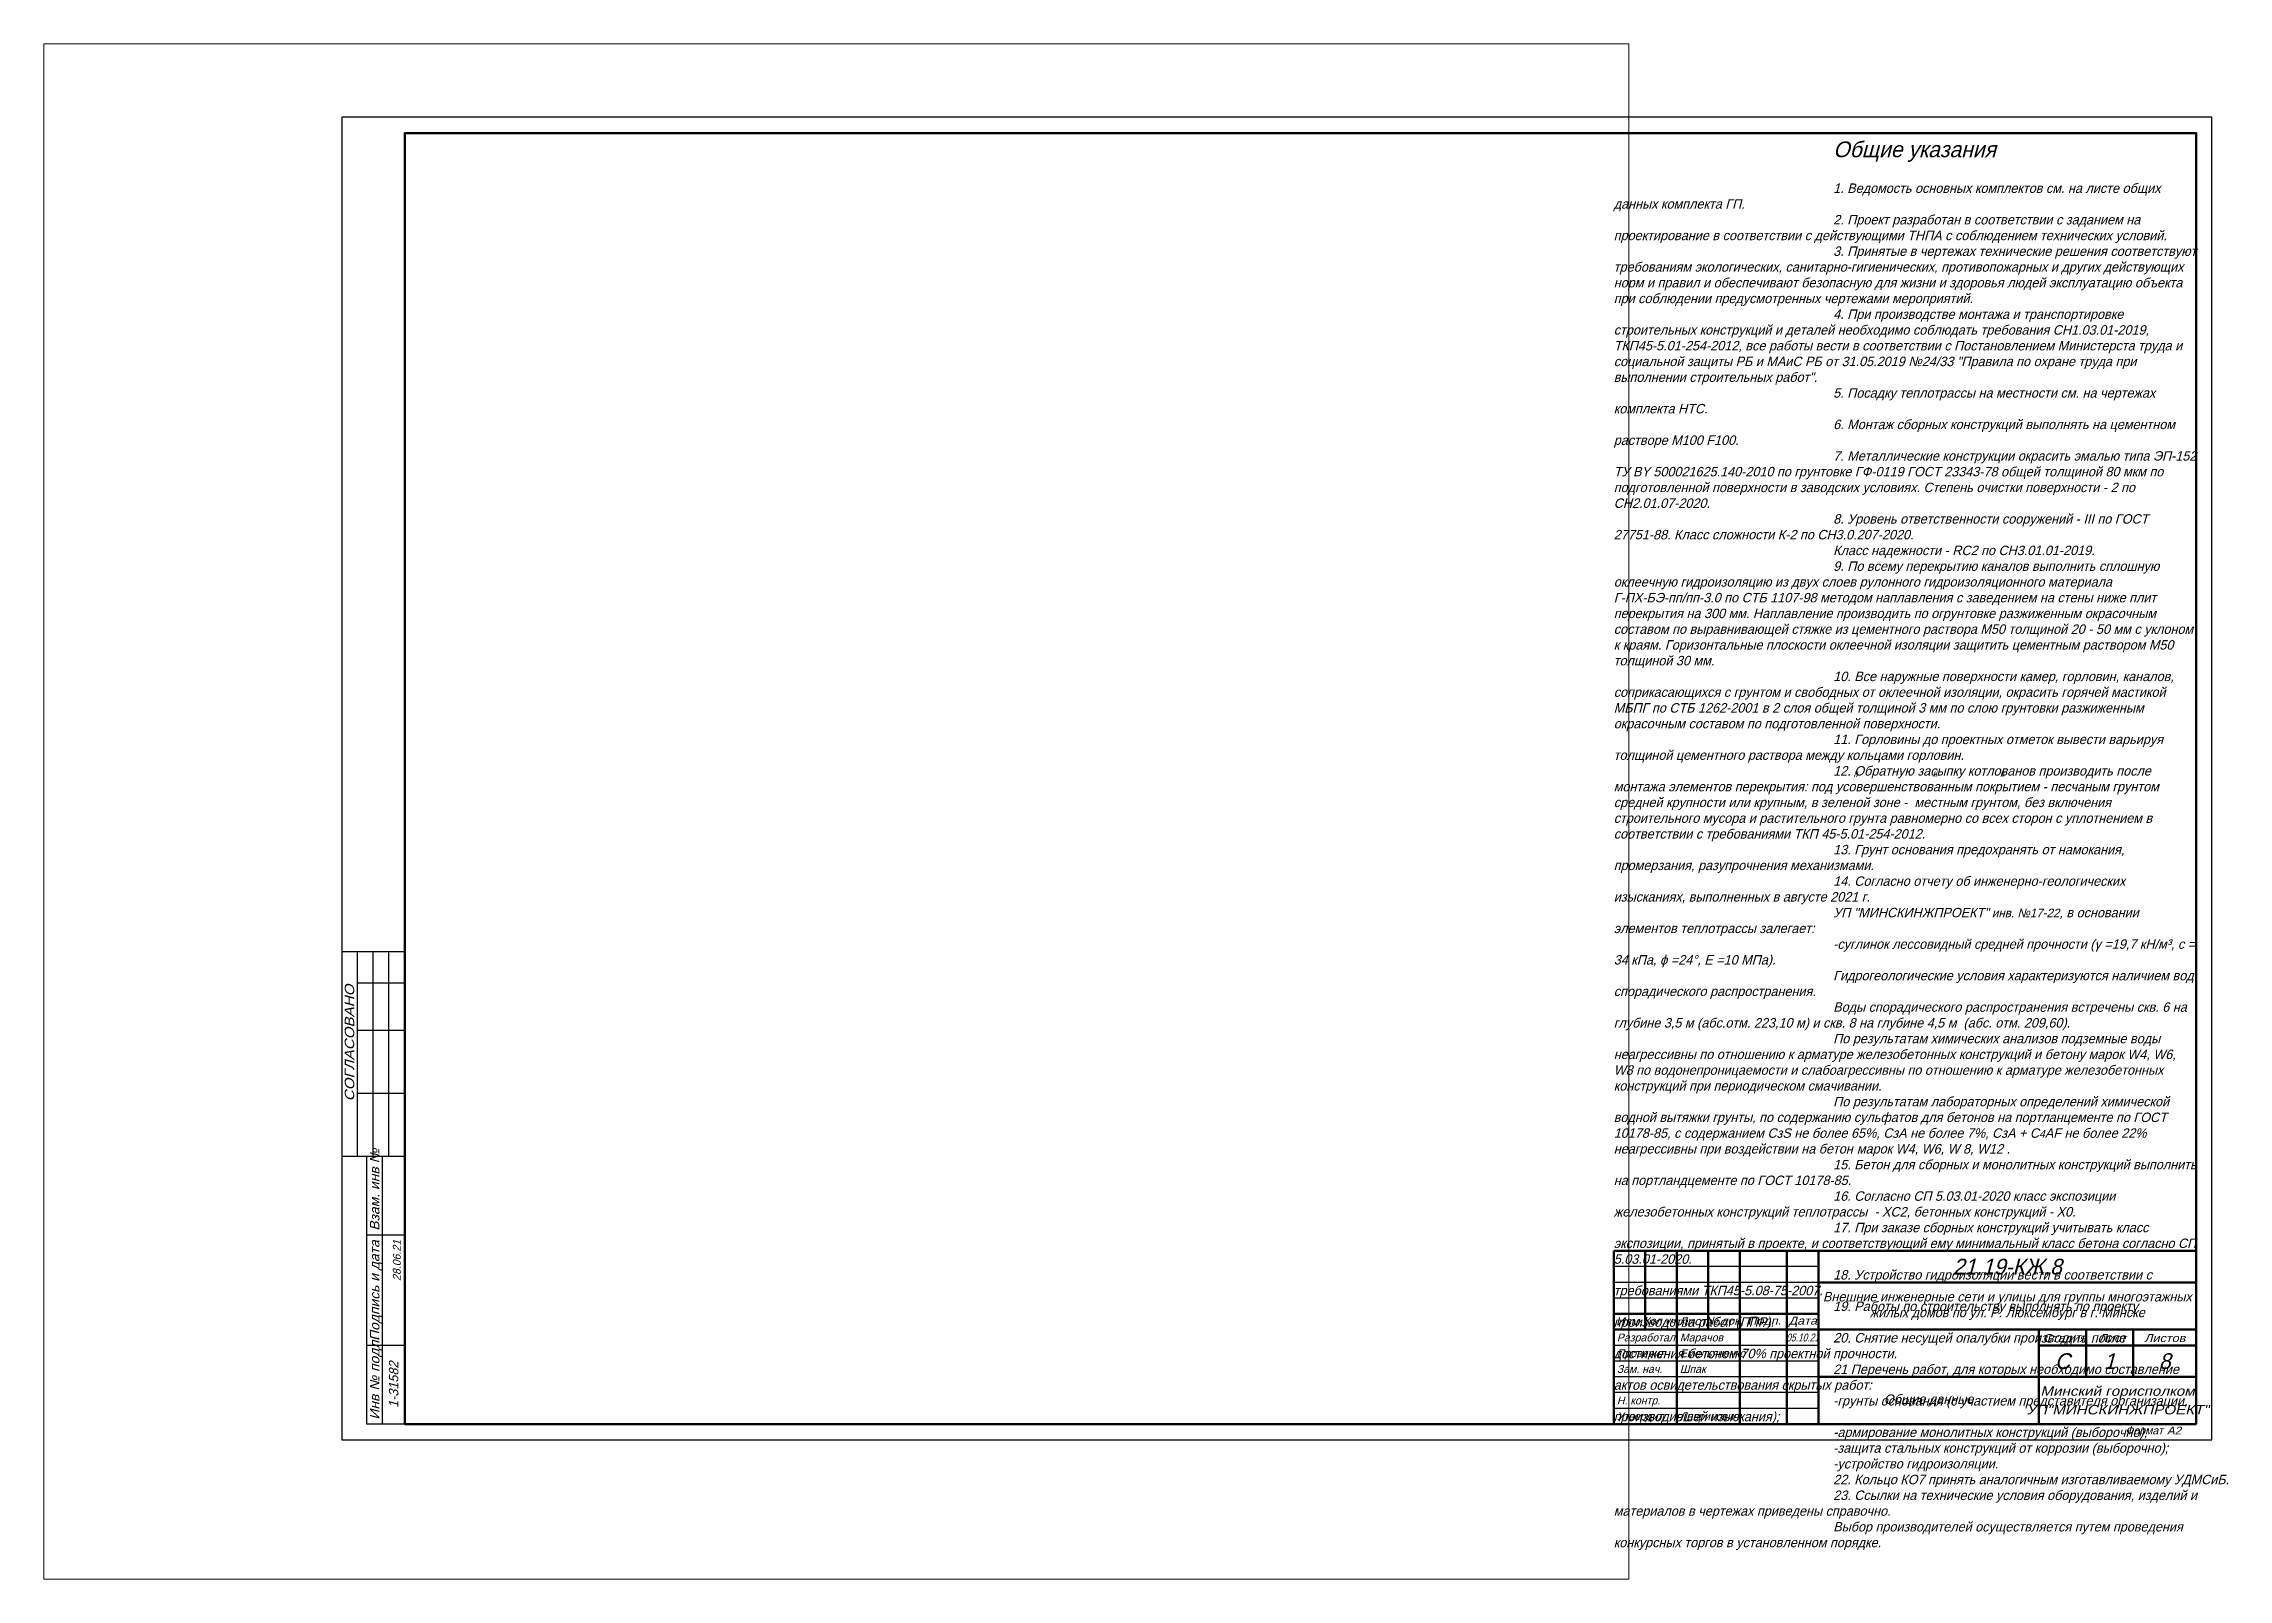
# Paper-space layout 'ОД.' of a CAD drawing. Header units: millimetres. Extents: x -95 to 599, y -44 to 443.
import ezdxf
from ezdxf.enums import TextEntityAlignment as Align

# ---------------------------------------------------------------- set-up
doc = ezdxf.new("R2010")
doc.units = ezdxf.units.MM
doc.layers.get('Defpoints').update_dxf_attribs({"color": 1})
doc.layers.add('!_Рамка', color=7, linetype='Continuous')
doc.layers.add('Размеры', color=212, linetype='Continuous', lineweight=35)
doc.layers.add('Текст', color=3, linetype='Continuous', lineweight=35)
doc.styles.add('МИП_ГОСТ', font='MIPGOST.SHX', dxfattribs={"oblique": 15})

# ---------------------------------------------------------------- blocks, each defined once
blk = doc.blocks.new('MIP_БоковойШтамп')
at = {"color": 0, "linetype": 'ByBlock', "lineweight": 30}
for p, q in [((-12, 0), (-12, 85)), ((-7, 0), (-7, 85))]:
    blk.add_line(p, q, dxfattribs=at)
for points in [[(0, 150), (-20, 150)], [(-15, 85), (-15, 150)], [(-10, 85), (-10, 150)], [(-5, 85), (-5, 150)], [(0, 140), (-15, 140)], [(0, 125), (-15, 125)], [(0, 105), (-15, 105)], [(0, 85), (-20, 85)], [(0, 60), (-12, 60)], [(0, 25), (-12, 25)], [(0, 0), (-12, 0)]]:
    blk.add_lwpolyline(points, dxfattribs=at)
at = {"color": 0, "linetype": 'ByBlock', "lineweight": 30, "style": 'МИП_ГОСТ', "oblique": 15}
for s, width, p in [('СОГЛАСОВАНО', 1.2, (-16.03, 102.54)), ('Взам. инв №', 1.1, (-8.03, 61.41)), ('Подпись и дата', 1.1, (-8.03, 26.41)), ('Инв № подл.', 1.1, (-8.03, 1.41))]:
    blk.add_text(s, height=3, rotation=90, dxfattribs=dict(at, width=width)).set_placement(p)
at = {"color": 0, "linetype": 'Continuous', "lineweight": 35, "style": 'МИП_ГОСТ', "oblique": 15}
for tag, p in [('ФИО1', (-11, 106)), ('ДОЛЖНОСТЬ1', (-11, 86)), ('ФИО2', (-6, 106)), ('ДОЛЖНОСТЬ2', (-6, 86)), ('ФИО3', (-1, 106)), ('ДОЛЖНОСТЬ3', (-1, 86))]:
    blk.add_attdef(tag, p, '', height=3, rotation=90, dxfattribs=at)
blk = doc.blocks.new('Кадет-Штамп-Основной')
at = {"color": 0, "linetype": 'ByBlock', "lineweight": 60}
for p, q in [((0, 55), (-185, 55)), ((-185, 55), (-185, 0)), ((-175, 55), (-175, 30)), ((-165, 55), (-165, 0)), ((-155, 55), (-155, 30)), ((-145, 0), (-145, 55)), ((-130, 55), (-130, 0)), ((-120, 0), (-120, 55)), ((0, 45), (-120, 45)), ((-120, 35), (-185, 35)), ((-120, 30), (-185, 30)), ((0, 30), (-120, 30)), ((-50, 0), (-50, 30)), ((-35, 15), (-35, 30)), ((-20, 30), (-20, 15)), ((-50, 25), (0, 25)), ((0, 15), (-120, 15))]:
    blk.add_line(p, q, dxfattribs=at)
at = {"color": 0, "linetype": 'ByBlock', "lineweight": 30}
for p, q in [((-120, 50), (-185, 50)), ((-120, 45), (-185, 45)), ((-120, 40), (-185, 40)), ((-120, 25), (-185, 25)), ((-120, 20), (-185, 20)), ((-120, 15), (-185, 15)), ((-120, 10), (-185, 10)), ((-120, 5), (-185, 5))]:
    blk.add_line(p, q, dxfattribs=at)
at = {"linetype": 'Continuous', "lineweight": 30}
for p in [(0, 55), (-185, 0)]:
    blk.add_line(p, (0, 0), dxfattribs=at)
at = {"color": 0, "linetype": 'ByBlock', "lineweight": 30, "style": 'МИП_ГОСТ', "oblique": 15}
for s, width, p in [('Изм.', 1.2, (-179.98, 32.65)), ('Лист', 1.2, (-159.98, 32.65)), ('№.док.', 1.1, (-149.98, 32.49)), ('Подп.', 1.2, (-137.16, 32.49)), ('Дата', 1.2, (-124.93, 32.49))]:
    blk.add_text(s, height=2.5, dxfattribs=dict(at, width=width)).set_placement(p, align=Align.MIDDLE)
blk.add_text('Кол.уч.', height=2.5, dxfattribs=at).set_placement((-169.98, 32.41), align=Align.MIDDLE)
at = {"color": 0, "linetype": 'ByBlock', "lineweight": 40, "style": 'МИП_ГОСТ', "oblique": 15, "width": 1.2}
for s, p in [('Стадия', (-48.73, 26.07)), ('Лист', (-30.98, 26.07)), ('Листов', (-16.51, 26.07))]:
    blk.add_text(s, height=2.5, dxfattribs=at).set_placement(p)
for s, p in [('Минский горисполком', (-25, 10.5)), ('УП"МИНСКИНЖПРОЕКТ"', (-25, 4.59))]:
    blk.add_text(s, height=3, dxfattribs=at).set_placement(p, align=Align.MIDDLE_CENTER)

psp = doc.layouts.new('ОД.')

# ---------------------------------------------------------------- linework, layer by layer
at = {"color": 0, "linetype": 'ByBlock', "lineweight": 30}
psp.add_lwpolyline([(594, 0), (594, 420), (0, 420), (0, 0)], close=True, dxfattribs=at)
at = {"color": 0, "linetype": 'ByBlock', "lineweight": 60}
psp.add_lwpolyline([(589, 5), (589, 415), (20, 415), (20, 5)], close=True, dxfattribs=at)

# ---------------------------------------------------------------- block references
at = {"layer": '!_Рамка'}
psp.add_blockref('MIP_БоковойШтамп', (20, 5), dxfattribs=at)
at = {"layer": 'Размеры'}
psp.add_blockref('Кадет-Штамп-Основной', (589, 5), dxfattribs=at)

# ---------------------------------------------------------------- texts
at = {"style": 'МИП_ГОСТ', "oblique": 15}
for p in [(480.78, 211.37), (505.96, 211.37), (527.28, 211.37)]:
    psp.add_text('II', height=1.8, dxfattribs=at).set_placement(p, align=Align.MIDDLE_CENTER)
for s, height, p in [('28.06.21', 2.5, (17.5, 56.99)), ('1-31582', 3, (16.5, 17.5))]:
    psp.add_text(s, height=height, rotation=90, dxfattribs=at).set_placement(p, align=Align.MIDDLE_CENTER)
at = {"color": 0, "linetype": 'ByBlock', "lineweight": 30, "insert": (578.46, 2.6), "char_height": 2.5, "width": 343.0968, "attachment_point": 6, "style": 'МИП_ГОСТ'}
psp.add_mtext('{\\H0.9x; }  Формат', dxfattribs=at)
at = {"color": 0, "linetype": 'ByBlock', "lineweight": 30, "style": 'МИП_ГОСТ', "oblique": 15, "width": 1.1, "flags": 8}
psp.add_attdef('А2', text='######', height=2.5, dxfattribs=at).set_placement((579.7, 2.95), align=Align.MIDDLE_LEFT)
at = {"layer": 'Текст', "style": 'МИП_ГОСТ', "oblique": 15}
for s, p in [('21.19-КЖ.8', (529, 55)), ('С', (546.5, 25)), ('1', (561.5, 25)), ('8', (579, 25))]:
    psp.add_text(s, height=5, dxfattribs=at).set_placement(p, align=Align.MIDDLE_CENTER)
for s, p in [('Разработал', (405, 32.5)), ('Проверил', (405, 27.5)), ('Марачов', (425, 32.5)), ('Емельяненко', (425, 27.5)), ('Зам. нач.', (405, 22.5)), ('Шпак', (425, 22.5)), ('Утвердил', (405, 7.5)), ('Н. контр.', (405, 12.5)), ('Лавринович', (425, 7.5))]:
    psp.add_text(s, height=2.5, dxfattribs=at).set_placement(p, align=Align.MIDDLE_LEFT)
at = {"layer": 'Текст', "style": 'МИП_ГОСТ', "oblique": 15, "width": 0.8}
psp.add_text('05.10.21', height=2.5, dxfattribs=at).set_placement((464, 32.5), align=Align.MIDDLE_CENTER)
at = {"layer": 'Текст', "char_height": 3, "style": 'МИП_ГОСТ'}
for s, insert, width, attachment_point in [('\\pi69.69963;{\\H1.6667x;Общие указания\\P\\pi0;}\\P1. Ведомость основных комплектов см. на листе общих данных комплекта ГП.\\P\\pt6;2. Проект разработан в соответствии с заданием на проектирование в соответствии с действующими ТНПА с соблюдением технических условий.\\P\\ptz;3. Принятые в чертежах технические решения соответствуют требованиям экологических, санитарно-гигиенических, противопожарных и других действующих норм и правил и обеспечивают безопасную для жизни и здоровья людей эксплуатацию объекта при соблюдении предусмотренных чертежами мероприятий.\\P4. При производстве монтажа и транспортировке строительных конструкций и деталей необходимо соблюдать требования СН1.03.01-2019, ТКП45-5.01-254-2012, все работы вести в соответствии с Постановлением Министерста труда и социальной защиты РБ и МАиС РБ от 31.05.2019 №24/33 "Правила по охране труда при выполнении строительных работ".\\P5. Посадку теплотрассы на местности см. на чертежах комплекта НТС.\\P6. Монтаж сборных конструкций выполнять на цементном растворе М100 F100.\\P7. Металлические конструкции окрасить эмалью типа ЭП-152 ТУ BY 500021625.140-2010 по грунтовке ГФ-0119 ГОСТ 23343-78 общей толщиной 80 мкм по подготовленной поверхности в заводских условиях. Степень очистки поверхности - 2 по СН2.01.07-2020.\\P8. Уровень ответственности сооружений - III по ГОСТ 27751-88. Класс сложности К-2 по СН3.0.207-2020.\\PКласс надежности - RC2 по СН3.01.01-2019.\\P\\pt9;9. По всему перекрытию каналов выполнить сплошную оклеечную гидроизоляцию из двух слоев рулонного гидроизоляционного материала Г-ПХ-БЭ-пп/пп-3.0 по СТБ 1107-98 методом наплавления с заведением на стены ниже плит перекрытия на 300 мм. Наплавление производить по огрунтовке разжиженным окрасочным составом по выравнивающей стяжке из цементного раствора М50 толщиной 20 - 50 мм с уклоном к краям. Горизонтальные плоскости оклеечной изоляции защитить цементным раствором М50 толщиной 30 мм.{\\fTimes New Roman|b0|i0|c204|p18;\\H1.1667x;\\P\\ptz;}10. Все наружные поверхности камер, горловин, каналов, соприкасающихся с грунтом и свободных от оклеечной изоляции, окрасить горячей мастикой МБПГ по СТБ 1262-2001 в 2 слоя общей толщиной 3 мм по слою грунтовки разжиженным окрасочным составом по подготовленной поверхности. \\P11. Горловины до проектных отметок вывести варьируя толщиной цементного раствора между кольцами горловин.\\P12. Обратную засыпку котлованов производить после монтажа элементов перекрытия: под усовершенствованным покрытием - песчаным грунтом средней крупности или крупным, в зеленой зоне -  местным грунтом, без включения строительного мусора и растительного грунта равномерно со всех сторон с уплотнением в соответствии с требованиями ТКП 45-5.01-254-2012.\\P13. Грунт основания предохранять от намокания, промерзания, разупрочнения механизмами.\\P14. Согласно отчету об инженерно-геологических изысканиях, выполненных в августе 2021 г. \\PУП "МИНСКИНЖПРОЕКТ"{\\H0.91667x; инв. №17-22\\H1.0909x;, в основании элементов теплотрассы залегает:\\P-}суглинок лессовидный средней прочности (γ =19,7 кН/м³, с = 34 кПа, {\\fISOCPEUR|b0|i0|c0|p34;ϕ} =24°, Е =10 МПа){\\H0.99999x;.\\PГидрогеологические условия характеризуются наличием вод спорадического распространения.\\PВоды спорадического распространения встречены скв. 6 на глубине 3,5 м (абс.отм. 223,10 м) и скв. 8 на глубине 4,5 м  (абс. отм. 209,60). \\P\\H0.99999x;По результатам химических анализов подземные воды неагрессивны по отношению к арматуре железобетонных конструкций и бетону марок W4, W6, W8 по водонепроницаемости и слабоагрессивны по отношению к арматуре железобетонных конструкций при периодическом смачивании.\\P}По результатам лабораторных определений химической водной вытяжки{\\H0.99998x; грунты, по содержанию сульфатов для бетонов на портланцементе по ГОСТ 10178-85, }с содержанием СзS не более 65%, СзА не более 7%, СзА + С{\\H0.83333x;4\\H1.2x;AF не более 22%\\H0.99999x; неагрессивны при воздействии на бетон\\H1.1667x; \\H0.85714x;марок W4, W6, W 8, W12 .\\H0.99995x;\\P}15. Бетон для сборных и монолитных конструкций выполнить на портландцементе по ГОСТ 10178-85.\\P16. Согласно СП 5.03.01-2020 класс экспозиции железобетонных конструкций теплотрассы  - ХС2, бетонных конструкций - Х0.\\P17. При заказе сборных конструкций учитывать класс экспозиции, принятый в проекте, и соответствующий ему минимальный класс бетона согласно СП 5.03.01-2020.\\P18. Устройство гидроизоляции вести в соответствии с требованиями ТКП45-5.08-75-2007.\\P19. Работы по строительству выполнять по проекту производства работ (ППР).\\P\\pt18;20. Снятие несущей опалубки производить после достижения бетоном 70% проектной прочности.\\P\\ptz;21 Перечень работ, для которых необходимо составление актов освидетельствования скрытых работ:\\P-грунты основания (с участием представителя организации, производившей изыскания);\\P-армирование монолитных конструкций (выборочно);\\P-защита стальных конструкций от коррозии (выборочно);\\P-устройство гидроизоляции.\\P22. Кольцо КО7 принять аналогичным изготавливаемому УДМСиБ.\\P23. Ссылки на технические условия оборудования, изделий и материалов в чертежах приведены справочно.\\PВыбор производителей осуществляется путем проведения конкурсных торгов в установленном порядке.', (404, 412.32), 185, 1), ('Внешние инженерные сети и улицы для группы многоэтажных жилых домов по ул. Р. Люксембург в г. Минске', (529, 42.5), 120, 5), ('Общие данные', (504, 12.5), 70, 5)]:
    psp.add_mtext(s, dxfattribs=dict(at, insert=insert, width=width, attachment_point=attachment_point))

# ---------------------------------------------------------------- viewports
at = {"layer": 'Defpoints', "ltscale": 0.3}
psp.add_viewport(center=(157.08, 199.54), size=(503.45, 487.66), view_center_point=(213419.25, -1001510.2), view_height=24383.0006, dxfattribs=at)

doc.saveas('drawing.dxf')
